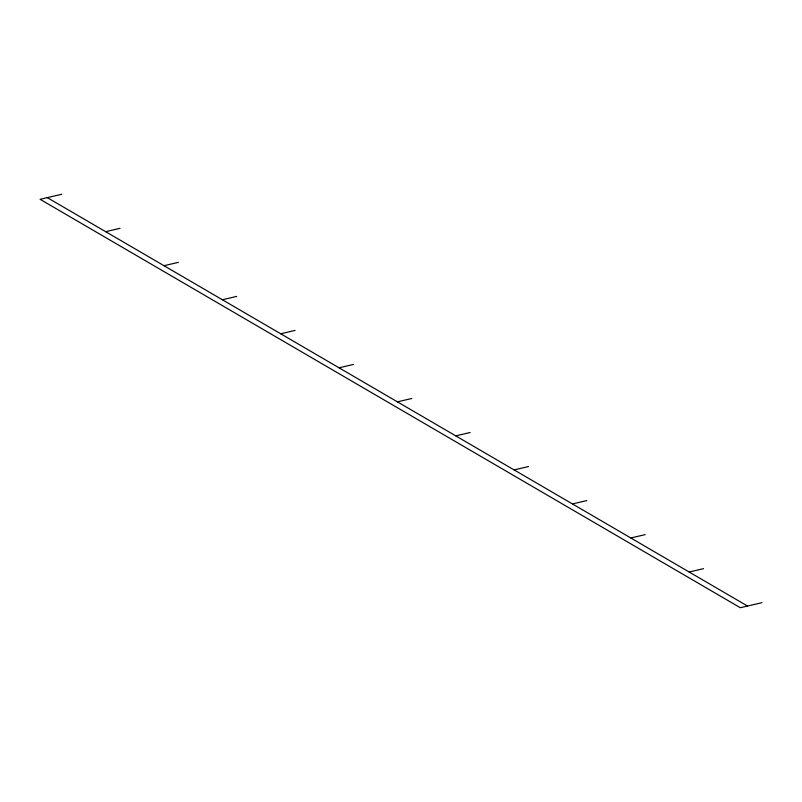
<?xml version="1.0" encoding="UTF-8"?>
<svg xmlns="http://www.w3.org/2000/svg" width="802" height="802" viewBox="0 0 802 802"><rect width="100%" height="100%" fill="white"/><g stroke="black" fill="none" stroke-linecap="round" stroke-linejoin="round"><path stroke-width="1.2" d="M61.694 194.285L40.1 199.307L740.306 607.716L761.9 602.693M105.643 231.668L120.039 228.319M163.999 265.703L178.395 262.354M222.344 299.737L236.74 296.389M280.7 333.772L295.096 330.424M339.056 367.807L353.441 364.449M397.401 401.842L411.797 398.484M455.757 435.867L470.142 432.519M514.102 469.902L528.498 466.553M572.458 503.937L586.843 500.588M630.803 537.972L645.199 534.623M689.159 572.006L703.544 568.658M47.298 197.633L747.504 606.041"/></g></svg>
